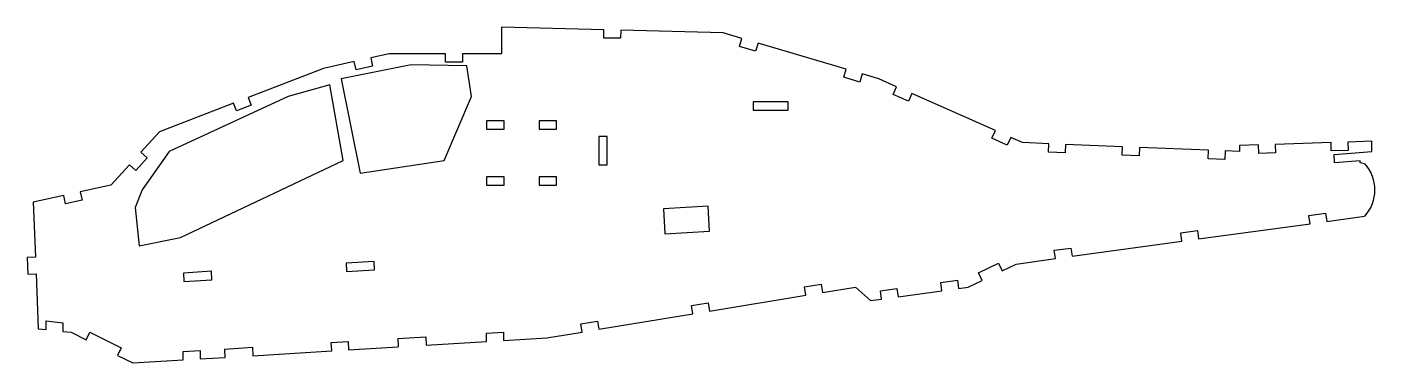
# Model space of a CAD drawing. Header units: millimetres. Extents: x 2791 to 3282, y 1288 to 1410.
import ezdxf

# ---------------------------------------------------------------- set-up
doc = ezdxf.new("R2010")
doc.units = ezdxf.units.MM

msp = doc.modelspace()

# ---------------------------------------------------------------- linework, layer by layer
at = {"color": 254, "true_color": 0xcad1ee, "extrusion": (0, 0, -1)}
for p, q in [((2963.43, 1409.84, -455.03), (2963.43, 1400.09, -455.03)), ((3000.62, 1408.87, -455.03), (2963.43, 1409.84, -455.03)), ((3000.54, 1405.74, -455.03), (3000.62, 1408.87, -455.03)), ((3006.72, 1408.71, -455.03), (3006.64, 1405.74, -455.03)), ((3043.91, 1407.73, -455.03), (3006.72, 1408.71, -455.03)), ((3050.7, 1405.72, -455.03), (3043.91, 1407.73, -455.03)), ((3006.64, 1405.74, -455.03), (3000.54, 1405.74, -455.03)), ((3049.83, 1402.8, -455.03), (3050.7, 1405.72, -455.03)), ((3055.68, 1401.07, -455.03), (3049.83, 1402.8, -455.03)), ((3056.54, 1403.99, -455.03), (3055.68, 1401.07, -455.03)), ((3088.52, 1394.52, -455.03), (3056.54, 1403.99, -455.03)), ((2922.72, 1400.09, -455.03), (2915.97, 1398.6, -455.03)), ((2915.97, 1398.6, -455.03), (2916.63, 1395.63, -455.03)), ((2943.14, 1400.09, -455.03), (2922.72, 1400.09, -455.03)), ((2943.14, 1397.04, -455.03), (2943.14, 1400.09, -455.03)), ((2949.23, 1400.09, -455.03), (2949.23, 1397.04, -455.03)), ((2963.43, 1400.09, -455.03), (2949.23, 1400.09, -455.03)), ((2898.85, 1394.83, -455.03), (2871.54, 1384.27, -455.03)), ((2910.02, 1397.29, -455.03), (2898.85, 1394.83, -455.03)), ((2930.68, 1396.13, -455.03), (2905.22, 1390.98, -455.03)), ((2910.68, 1394.32, -455.03), (2910.02, 1397.29, -455.03)), ((2916.63, 1395.63, -455.03), (2910.68, 1394.32, -455.03)), ((2950.89, 1395.75, -455.03), (2930.68, 1396.13, -455.03)), ((2949.23, 1397.04, -455.03), (2943.14, 1397.04, -455.03)), ((2952.56, 1384.65, -455.03), (2950.89, 1395.75, -455.03)), ((3087.65, 1391.6, -455.03), (3088.52, 1394.52, -455.03)), ((3094.36, 1392.79, -455.03), (3093.5, 1389.87, -455.03)), ((3100.45, 1390.98, -455.03), (3094.36, 1392.79, -455.03)), ((2901.16, 1388.86, -455.03), (2886.03, 1384.65, -455.03)), ((2905.95, 1361.37, -455.03), (2901.16, 1388.86, -455.03)), ((2905.22, 1390.98, -455.03), (2912.13, 1356.78, -455.03)), ((3093.5, 1389.87, -455.03), (3087.65, 1391.6, -455.03)), ((3106.85, 1388.14, -455.03), (3100.45, 1390.98, -455.03)), ((3105.62, 1385.35, -455.03), (3106.85, 1388.14, -455.03)), ((2886.03, 1384.65, -455.03), (2842.81, 1364.62, -455.03)), ((2871.54, 1384.27, -455.03), (2872.64, 1381.43, -455.03)), ((2942.63, 1361.37, -455.03), (2952.56, 1384.65, -455.03)), ((3111.19, 1382.88, -455.03), (3105.62, 1385.35, -455.03)), ((3112.42, 1385.66, -455.03), (3111.19, 1382.88, -455.03)), ((3142.68, 1372.23, -455.03), (3112.42, 1385.66, -455.03)), ((2866.19, 1382.2, -455.03), (2839.26, 1371.78, -455.03)), ((2867.29, 1379.36, -455.03), (2866.19, 1382.2, -455.03)), ((2872.64, 1381.43, -455.03), (2867.29, 1379.36, -455.03)), ((3067.44, 1382.68, -455.03), (3054.74, 1382.68, -455.03)), ((3054.74, 1382.68, -455.03), (3054.74, 1379.63, -455.03)), ((3054.74, 1379.63, -455.03), (3067.44, 1379.63, -455.03)), ((3067.44, 1379.63, -455.03), (3067.44, 1382.68, -455.03)), ((2964.36, 1375.82, -455.03), (2958.01, 1375.82, -455.03)), ((2958.01, 1375.82, -455.03), (2958.01, 1372.78, -455.03)), ((2964.36, 1372.78, -455.03), (2964.36, 1375.82, -455.03)), ((2977.06, 1375.82, -455.03), (2977.06, 1372.78, -455.03)), ((2983.41, 1375.82, -455.03), (2977.06, 1375.82, -455.03)), ((2983.41, 1372.78, -455.03), (2983.41, 1375.82, -455.03)), ((2839.26, 1371.78, -455.03), (2832.54, 1364.37, -455.03)), ((2958.01, 1372.78, -455.03), (2964.36, 1372.78, -455.03)), ((2977.06, 1372.78, -455.03), (2983.41, 1372.78, -455.03)), ((3001.81, 1370.14, -455.03), (2998.76, 1370.14, -455.03)), ((2998.76, 1370.14, -455.03), (2998.76, 1359.83, -455.03)), ((3001.81, 1359.83, -455.03), (3001.81, 1370.14, -455.03)), ((3141.44, 1369.44, -455.03), (3142.68, 1372.23, -455.03)), ((3147.01, 1366.97, -455.03), (3141.44, 1369.44, -455.03)), ((3148.25, 1369.75, -455.03), (3147.01, 1366.97, -455.03)), ((3152.53, 1367.85, -455.03), (3148.25, 1369.75, -455.03)), ((3279.33, 1368.36, -455.03), (3270.6, 1368.08, -455.03)), ((3270.6, 1368.08, -455.03), (3270.7, 1365.03, -455.03)), ((3279.33, 1364.62, -455.03), (3279.33, 1368.36, -455.03)), ((2832.54, 1364.37, -455.03), (2834.81, 1362.31, -455.03)), ((2842.81, 1364.62, -455.03), (2833.03, 1350.67, -455.03)), ((3162.07, 1367.45, -455.03), (3152.53, 1367.85, -455.03)), ((3161.94, 1364.41, -455.03), (3162.07, 1367.45, -455.03)), ((3168.03, 1364.16, -455.03), (3161.94, 1364.41, -455.03)), ((3168.16, 1367.2, -455.03), (3168.03, 1364.16, -455.03)), ((3188.85, 1366.36, -455.03), (3168.16, 1367.2, -455.03)), ((3188.73, 1363.31, -455.03), (3188.85, 1366.36, -455.03)), ((3194.82, 1363.06, -455.03), (3188.73, 1363.31, -455.03)), ((3194.94, 1366.11, -455.03), (3194.82, 1363.06, -455.03)), ((3220.05, 1365.08, -455.03), (3194.94, 1366.11, -455.03)), ((3219.92, 1362.03, -455.03), (3220.05, 1365.08, -455.03)), ((3226.14, 1364.83, -455.03), (3226.01, 1361.78, -455.03)), ((3231.26, 1364.62, -455.03), (3226.14, 1364.83, -455.03)), ((3238.17, 1367.01, -455.03), (3231.26, 1366.78, -455.03)), ((3231.26, 1366.78, -455.03), (3231.26, 1364.62, -455.03)), ((3238.27, 1363.96, -455.03), (3238.17, 1367.01, -455.03)), ((3244.36, 1364.16, -455.03), (3238.27, 1363.96, -455.03)), ((3264.51, 1367.88, -455.03), (3244.26, 1367.21, -455.03)), ((3244.26, 1367.21, -455.03), (3244.36, 1364.16, -455.03)), ((3264.61, 1364.83, -455.03), (3264.51, 1367.88, -455.03)), ((3270.7, 1365.03, -455.03), (3264.61, 1364.83, -455.03)), ((3265.59, 1363.58, -455.03), (3279.33, 1364.62, -455.03)), ((3265.82, 1360.54, -455.03), (3265.59, 1363.58, -455.03)), ((2828.42, 1359.82, -455.03), (2821.7, 1352.41, -455.03)), ((2830.69, 1357.76, -455.03), (2828.42, 1359.82, -455.03)), ((2834.81, 1362.31, -455.03), (2830.69, 1357.76, -455.03)), ((2846.95, 1333.37, -455.03), (2905.95, 1361.37, -455.03)), ((2912.13, 1356.78, -455.03), (2942.63, 1361.37, -455.03)), ((2998.76, 1359.83, -455.03), (3001.81, 1359.83, -455.03)), ((3226.01, 1361.78, -455.03), (3219.92, 1362.03, -455.03)), ((3275.14, 1361.24, -455.03), (3265.82, 1360.54, -455.03)), ((3275.14, 1360.54, -455.03), (3275.14, 1361.24, -455.03)), ((3276.67, 1360.2, -455.03), (3275.14, 1360.54, -455.03)), ((2958.01, 1355.4, -455.03), (2958.01, 1352.36, -455.03)), ((2964.36, 1355.4, -455.03), (2958.01, 1355.4, -455.03)), ((2964.36, 1352.36, -455.03), (2964.36, 1355.4, -455.03)), ((2977.06, 1355.4, -455.03), (2977.06, 1352.36, -455.03)), ((2983.41, 1355.4, -455.03), (2977.06, 1355.4, -455.03)), ((2983.41, 1352.36, -455.03), (2983.41, 1355.4, -455.03)), ((2804.59, 1348.64, -455.03), (2793.52, 1346.2, -455.03)), ((2805.25, 1345.66, -455.03), (2804.59, 1348.64, -455.03)), ((2821.7, 1352.41, -455.03), (2810.54, 1349.95, -455.03)), ((2810.54, 1349.95, -455.03), (2811.2, 1346.98, -455.03)), ((2833.03, 1350.67, -455.03), (2830.51, 1344.29, -455.03)), ((2958.01, 1352.36, -455.03), (2964.36, 1352.36, -455.03)), ((2977.06, 1352.36, -455.03), (2983.41, 1352.36, -455.03)), ((2793.52, 1346.2, -455.03), (2794.28, 1326.32, -455.03)), ((2811.2, 1346.98, -455.03), (2805.25, 1345.66, -455.03)), ((2830.51, 1344.29, -455.03), (2831.93, 1330.33, -455.03)), ((3038.39, 1344.79, -455.03), (3022.19, 1343.81, -455.03)), ((3022.19, 1343.81, -455.03), (3022.74, 1334.73, -455.03)), ((3038.94, 1335.71, -455.03), (3038.39, 1344.79, -455.03)), ((3256.49, 1341.45, -455.03), (3262.53, 1342.28, -455.03)), ((3256.91, 1338.43, -455.03), (3256.49, 1341.45, -455.03)), ((3262.53, 1342.28, -455.03), (3262.95, 1339.26, -455.03)), ((3262.95, 1339.26, -455.03), (3276.67, 1341.14, -455.03)), ((3022.74, 1334.73, -455.03), (3038.94, 1335.71, -455.03)), ((3209.99, 1335.07, -455.03), (3216.03, 1335.9, -455.03)), ((3210.41, 1332.05, -455.03), (3209.99, 1335.07, -455.03)), ((3216.03, 1335.9, -455.03), (3216.45, 1332.88, -455.03)), ((3216.45, 1332.88, -455.03), (3256.91, 1338.43, -455.03)), ((2831.93, 1330.33, -455.03), (2846.95, 1333.37, -455.03)), ((3164.07, 1328.77, -455.03), (3170.1, 1329.6, -455.03)), ((3164.48, 1325.75, -455.03), (3164.07, 1328.77, -455.03)), ((3170.1, 1329.6, -455.03), (3170.52, 1326.58, -455.03)), ((3170.52, 1326.58, -455.03), (3210.41, 1332.05, -455.03)), ((2794.28, 1326.32, -455.03), (2791.23, 1326.2, -455.03)), ((2791.23, 1326.2, -455.03), (2791.47, 1320.11, -455.03)), ((2917.19, 1324.72, -455.03), (2907.05, 1324.11, -455.03)), ((2907.05, 1324.11, -455.03), (2907.23, 1321.06, -455.03)), ((2917.38, 1321.68, -455.03), (2917.19, 1324.72, -455.03)), ((3136.52, 1320.57, -455.03), (3143.84, 1324.11, -455.03)), ((3143.84, 1324.11, -455.03), (3145.17, 1321.37, -455.03)), ((3150.18, 1323.79, -455.03), (3164.48, 1325.75, -455.03)), ((2791.47, 1320.11, -455.03), (2794.51, 1320.22, -455.03)), ((2794.51, 1320.22, -455.03), (2795.28, 1300.29, -455.03)), ((2858.14, 1321.14, -455.03), (2848, 1320.52, -455.03)), ((2848, 1320.52, -455.03), (2848.18, 1317.48, -455.03)), ((2858.32, 1318.09, -455.03), (2858.14, 1321.14, -455.03)), ((2907.23, 1321.06, -455.03), (2917.38, 1321.68, -455.03)), ((3137.85, 1317.83, -455.03), (3136.52, 1320.57, -455.03)), ((3145.17, 1321.37, -455.03), (3150.18, 1323.79, -455.03)), ((2848.18, 1317.48, -455.03), (2858.32, 1318.09, -455.03)), ((3073.46, 1315.47, -455.03), (3079.47, 1316.46, -455.03)), ((3073.87, 1312.45, -455.03), (3073.46, 1315.47, -455.03)), ((3079.47, 1316.46, -455.03), (3079.89, 1313.44, -455.03)), ((3079.89, 1313.44, -455.03), (3091.92, 1315.43, -455.03)), ((3091.92, 1315.43, -455.03), (3097.32, 1310.53, -455.03)), ((3100.94, 1314.1, -455.03), (3106.98, 1314.93, -455.03)), ((3101.36, 1311.08, -455.03), (3100.94, 1314.1, -455.03)), ((3106.98, 1314.93, -455.03), (3107.4, 1311.91, -455.03)), ((3107.4, 1311.91, -455.03), (3123.26, 1314.09, -455.03)), ((3122.85, 1317.1, -455.03), (3128.89, 1317.93, -455.03)), ((3123.26, 1314.09, -455.03), (3122.85, 1317.1, -455.03)), ((3128.89, 1317.93, -455.03), (3129.3, 1314.91, -455.03)), ((3129.3, 1314.91, -455.03), (3132.83, 1315.4, -455.03)), ((3132.83, 1315.4, -455.03), (3137.85, 1317.83, -455.03)), ((3032.41, 1308.71, -455.03), (3038.42, 1309.7, -455.03)), ((3038.42, 1309.7, -455.03), (3038.92, 1306.7, -455.03)), ((3038.92, 1306.7, -455.03), (3073.87, 1312.45, -455.03)), ((3097.32, 1310.53, -455.03), (3101.36, 1311.08, -455.03)), ((2998.76, 1300.08, -455.03), (3032.9, 1305.7, -455.03)), ((3032.9, 1305.7, -455.03), (3032.41, 1308.71, -455.03)), ((2795.28, 1300.29, -455.03), (2798.13, 1299.99, -455.03)), ((2798.13, 1303.1, -455.03), (2804.23, 1302.45, -455.03)), ((2798.13, 1299.99, -455.03), (2798.13, 1303.1, -455.03)), ((2804.23, 1302.45, -455.03), (2804.23, 1299.34, -455.03)), ((2992.25, 1302.1, -455.03), (2998.27, 1303.09, -455.03)), ((2992.75, 1299.09, -455.03), (2992.25, 1302.1, -455.03)), ((2998.27, 1303.09, -455.03), (2998.76, 1300.08, -455.03)), ((2804.23, 1299.34, -455.03), (2807.23, 1299.03, -455.03)), ((2807.23, 1299.03, -455.03), (2812.73, 1296.28, -455.03)), ((2812.73, 1296.28, -455.03), (2814.09, 1299, -455.03)), ((2814.09, 1299, -455.03), (2825.45, 1293.32, -455.03)), ((2901.67, 1295.28, -455.03), (2907.76, 1295.65, -455.03)), ((2901.86, 1292.24, -455.03), (2901.67, 1295.28, -455.03)), ((2907.76, 1295.65, -455.03), (2907.94, 1292.61, -455.03)), ((2925.78, 1296.74, -455.03), (2935.92, 1297.36, -455.03)), ((2925.78, 1296.74, -455.03), (2925.96, 1293.7, -455.03)), ((2935.92, 1297.36, -455.03), (2936.1, 1294.32, -455.03)), ((2936.1, 1294.32, -455.03), (2958.01, 1295.65, -455.03)), ((2958.01, 1298.7, -455.03), (2964.11, 1299.07, -455.03)), ((2958.01, 1295.65, -455.03), (2958.01, 1298.7, -455.03)), ((2964.11, 1299.07, -455.03), (2964.11, 1296.02, -455.03)), ((2964.11, 1296.02, -455.03), (2979.9, 1296.97, -455.03)), ((2979.9, 1296.97, -455.03), (2992.75, 1299.09, -455.03)), ((2825.45, 1293.32, -455.03), (2824.09, 1290.6, -455.03)), ((2824.09, 1290.6, -455.03), (2829.59, 1287.85, -455.03)), ((2847.93, 1292.02, -455.03), (2854.02, 1292.39, -455.03)), ((2847.93, 1288.96, -455.03), (2847.93, 1292.02, -455.03)), ((2854.02, 1292.39, -455.03), (2854.02, 1289.33, -455.03)), ((2854.02, 1289.33, -455.03), (2863.07, 1289.88, -455.03)), ((2862.89, 1292.92, -455.03), (2873.03, 1293.54, -455.03)), ((2862.89, 1292.92, -455.03), (2863.07, 1289.88, -455.03)), ((2873.03, 1293.54, -455.03), (2873.21, 1290.5, -455.03)), ((2873.21, 1290.5, -455.03), (2901.86, 1292.24, -455.03)), ((2907.94, 1292.61, -455.03), (2925.96, 1293.7, -455.03)), ((2829.59, 1287.85, -455.03), (2847.93, 1288.96, -455.03))]:
    msp.add_line(p, q, dxfattribs=at)
msp.add_arc((-3266.1, 1350.67, 455.03), 14.23, 137.978, 222.022, dxfattribs=at)

doc.saveas('drawing.dxf')
